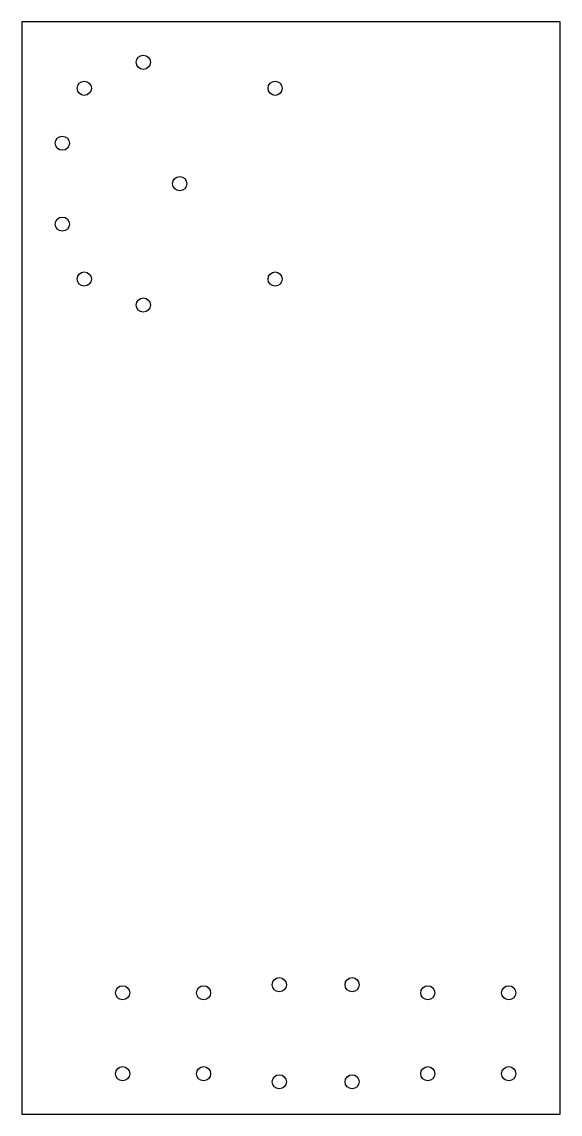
# Model space of a CAD drawing. Header units: millimetres. Extents: x 100 to 233, y 100 to 370.
import ezdxf

# ---------------------------------------------------------------- set-up
doc = ezdxf.new("R2010")
doc.units = ezdxf.units.MM

msp = doc.modelspace()

# ---------------------------------------------------------------- linework, layer by layer
msp.add_lwpolyline([(100, 100), (233, 100), (233, 370), (100, 370)], close=True)
for centre in [(130, 360), (115.43, 353.57), (162.57, 353.57), (110, 340), (139, 330), (110, 320), (115.43, 306.43), (162.57, 306.43), (130, 300), (163.6, 132), (181.6, 132), (124.9, 130), (144.9, 130), (200.3, 130), (220.3, 130), (124.9, 110), (144.9, 110), (200.3, 110), (220.3, 110), (163.6, 108), (181.6, 108)]:
    msp.add_circle(centre, 1.75)

doc.saveas('drawing.dxf')
